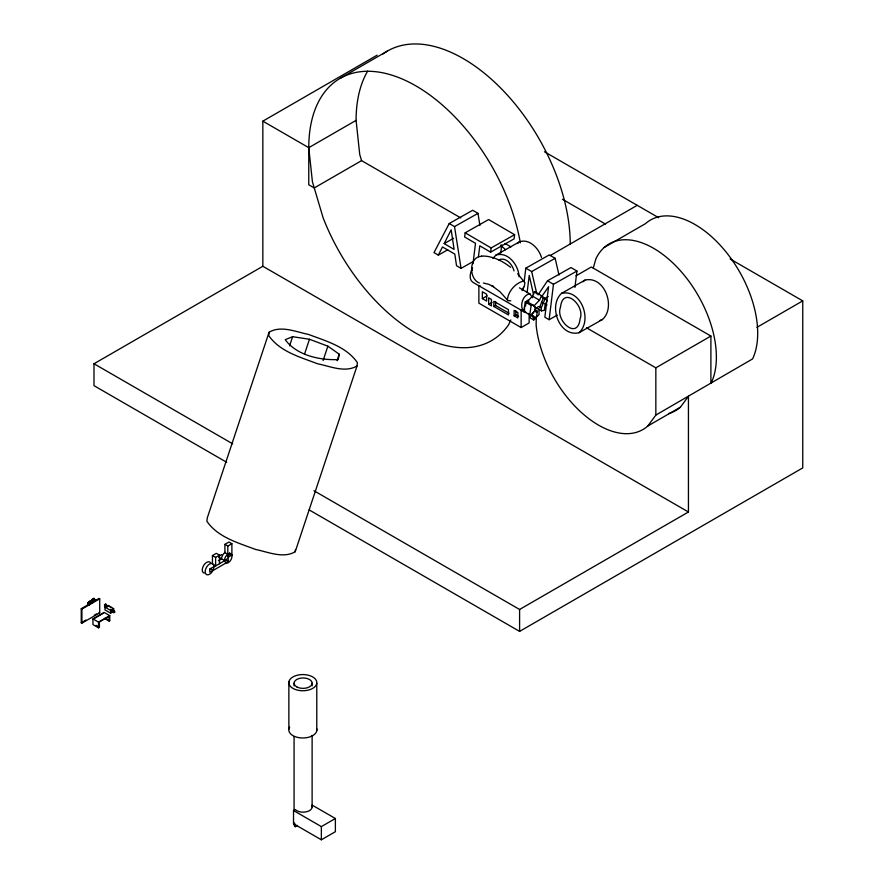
<?xml version="1.0" encoding="UTF-8"?>
<svg xmlns="http://www.w3.org/2000/svg" width="884" height="884" viewBox="0 0 884 884"><rect width="100%" height="100%" fill="white"/><g stroke="black" fill="none" stroke-linecap="round" stroke-linejoin="round"><path stroke-width="1.33" d="M536.245 316.66L536.146 325.113A88.82 51.283 60 0 0 581.462 412.552A88.82 51.283 60 0 0 647.839 425.989L680.437 407.159L688.437 396.253L688.437 511.991L519.593 609.474L313.964 490.753M531.151 305.444L529.781 314.848L531.682 314.505L535.152 310.439L535.582 307.986L533.052 305.113L531.151 305.444L525.24 302.03L523.869 311.433L536.091 318.616L537.45 311.29L534.488 309.577L536.212 307.842L541.428 310.859L544.312 310.35L545.096 304.991L547.152 300.449L541.549 295.665L534.566 291.632L532.511 296.173L527.14 301.698L525.24 302.03M106.025 605.418L106.014 605.153M105.726 605.12L105.859 605.628M269.079 332.229L268.736 335.566C279.664 351.567 300.284 357.191 317.566 363.755C330.041 366.263 345.114 373.07 357.037 365.965L357.379 362.639C346.451 346.627 325.831 341.003 308.549 334.45C296.074 331.942 281.002 325.124 269.079 332.229L207.254 517.98L206.911 521.317C217.84 537.328 238.459 542.953 255.741 549.505C268.217 552.014 283.289 558.832 295.212 551.726L357.037 365.965M295.212 551.726L295.444 549.505M105.704 605.496L105.693 604.092L104.533 604.766L105.295 605.142M478.454 256.68L479.78 245.818L490.631 252.139L514.101 238.879L514.61 234.691L488.642 219.552L465.161 232.812L464.652 237L475.493 243.31L472.995 263.686M472.155 270.471L472.498 267.753M490.631 252.139L491.139 247.951L514.61 234.691M500.764 252.935L501.758 244.78M523.14 289.952L523.472 287.223M524.135 281.775L525.814 268.161L549.284 254.901L555.141 258.316L558.997 275.023M527.107 292.648L529.218 275.399L533.571 294.615M541.538 296.88L548.577 286.681L544.842 317.201L549.13 319.699L553.472 284.283L576.943 271.034L570.987 267.554L547.516 280.803L538.036 294.902M574.943 287.377L576.943 271.034M538.897 308.682L539.118 314.428L533.737 319.953L530.378 318.008L529.781 314.969L528.168 313.422M541.428 310.859L541.251 307.952L539.328 306.66L537.936 306.781L536.654 308.604L535.582 307.986M339.235 354.197L338.218 359.567C319.798 360.407 296.505 355.28 285.223 339.677L292.626 336.705L309.477 339.268L327.876 346.174L339.235 354.197L337.058 360.716M593.241 268.117L595.871 258.868A88.82 51.283 60 0 1 678.382 268.515A88.82 51.283 60 0 1 711.277 382.772L710.902 383.28L710.902 336.053L591.308 267.001L575.937 275.874M289.587 345.832L292.626 336.705M304.693 353.622L309.477 339.268M323.102 360.528L327.876 346.174M539.671 307.046L543.561 297.599M541.251 307.952L545.141 298.516M471.802 269.344C470.211 273.267 468.686 279.587 472.929 282.339L524.51 312.118L525.825 312.218M106.4 605.739L105.837 605.142L104.577 606.192L106.4 605.739L105.881 605.242L104.577 605.982L105.108 606.291M510.786 319.953L508.565 324.848A151.418 87.428 60 0 1 323.113 217.784L312.417 181.784L308.77 147.683L262.835 121.163L262.835 266.272L688.437 511.991M527.14 301.698L534.124 305.731L539.505 300.206L541.549 295.665M89.107 604.324L89.671 603.606L89.107 604.446M479.89 225.475L477.99 213.353L472.697 210.27L449.227 223.519L434 252.592L438.331 255.122L442.475 246.934L454.818 254.128L456.531 265.719L461.061 268.36L472.796 261.741M444.166 243.608L451.171 229.807L454.111 249.41L444.166 243.608L453.547 238.304M210.193 568.467L213.364 570.302L213.939 565.605A6.265 3.613 -60 0 0 207.983 565.307A6.265 3.613 -60 0 0 205.817 573.981A6.265 3.613 -60 0 0 212.536 571.263L213.11 570.158L209.718 572.125L209.718 569.064L214.005 566.589M522.057 290.538L524.3 286.383L524.897 282.626L517.615 273.742M492.885 258.415L495.935 255.1L519.405 241.851C529.405 238.194 538.931 248.636 541.516 257.531M111.881 611.883L113.041 610.225L114.566 611.109L114.71 612.546L111.881 611.883L112.942 611.827L110.622 613.164L104.964 609.894L104.964 607.142L108.014 605.374L113.671 608.645L113.671 611.408M113.384 612.756L114.555 611.098M87.847 603.286L88.046 602.656M89.604 603.882L89.881 603.363L88.875 604.026L88.897 605.186C91.262 604.402 88.676 601.164 87.615 602.866L88.897 605.186M647.839 425.989L655.84 415.071L752.593 358.915A88.82 51.283 60 0 0 727.013 253.189A88.82 51.283 60 0 0 645.574 223.586L604.258 247.443M90.643 601.529L91.074 601.087L92.345 602.236L91.571 602.976L93.538 600.965L92.455 601.827L91.085 600.457L90.157 601.695M92.334 602.247C90.466 603.794 93.792 600.302 91.085 600.457M93.229 598.932L93.748 598.49L93.803 599.142M88.488 603.297L88.433 602.733M531.682 314.505L535.152 310.439M91.87 600.689L92.135 599.672L91.516 600.943M91.748 600.667L92.024 599.904L91.494 600.777M517.427 243.553L519.405 241.851M561.561 293.355C547.837 305.742 559.406 337.412 579.009 332.738L602.479 319.478C616.203 307.113 604.612 275.488 585.031 280.095L561.561 293.355C581.142 288.737 592.733 320.362 579.009 332.738M583.053 281.808L585.031 280.095M90.732 602.844L90.201 603.264C86.566 599.639 93.207 604.987 89.339 601.794M89.704 602.391L89.682 601.264L91.339 603.109L90.798 603.584L90.941 602.435M92.489 599.153L93.98 599.971L93.781 601.319L92.489 598.998L93.748 600.313M91.328 602.501L89.472 601.429M92.71 599.12C93.428 602.435 95.14 598.965 94.29 600.91M93.019 598.877L93.936 598.258L95.262 600.148L93.019 598.877L93.03 599.75L93.229 598.711L95.262 600.148M88.035 603.573L87.836 602.822L89.096 603.982M92.522 600.159L92.721 598.811M93.98 599.971L93.781 601.319M106.5 606.888L107.428 606.899M225.343 552.29L224.359 553.008A5.348 3.094 -60 0 0 221.553 558.854L218.414 560.666M262.835 121.163L377.148 55.162M340.13 78.367L387.446 51.04M460.763 217.906L361.567 160.634L314.251 187.949L308.77 184.789L308.77 147.683L356.086 120.368A151.418 87.428 60 0 1 367.633 71.173M226.691 462.288L93.991 385.667L93.991 363.755L262.835 266.272M550.124 255.609L637.22 205.32M482.344 298.615L486.631 301.09L486.631 294.228L482.344 291.753L482.344 298.615L487.117 295.853M488.664 304.306L491.438 305.908L491.438 299.422L488.664 297.82L488.664 304.306L491.979 302.383M493.858 306.494L508.455 314.925L508.455 309.687L493.858 301.267L493.858 306.494L495.592 305.488L509.062 313.267M514.112 315.776L517.858 317.942L517.858 312.538L514.112 310.372L514.112 315.776L515.792 314.814L518.599 316.439M537.45 311.29L536.047 312.096L535.549 310.671M480.189 285.875L478.874 285.764L478.874 303.146L521.14 327.555L529.151 322.925L529.151 313.599M90.743 603.219L99.052 598.424L99.715 598.799L99.715 612.866L81.914 623.143L81.251 622.756L81.251 608.7L88.367 604.59M81.251 608.7L81.914 609.087L99.715 598.799M104.533 604.976L106.246 604.59M106.4 605.54L105.693 604.092M81.251 622.756L85.991 620.015M94.301 615.22L96.676 613.85M109.064 621.043L109.064 616.336L99.406 621.905L99.406 627.297L98.511 627.817L92.953 624.601L92.953 618.922L104.19 612.435L109.749 615.64L109.749 620.645L109.064 621.043L104.61 618.48M94.919 618.082L103.505 613.12M104.964 607.142L110.622 610.413L113.671 608.645M224.901 544.378L229 542.025L231.884 543.693L231.884 555.097L227.807 557.461L227.796 546.058L224.901 544.378L224.901 552.611L227.796 554.279M112.887 610.446L111.152 611.452L111.152 610.612L112.887 609.617L112.887 610.446L110.743 609.209M227.796 546.058L231.884 543.693M219.486 555.174L215.619 557.406L215.619 565.948L212.447 564.114L212.447 555.572L216.315 553.34L219.486 555.174L219.486 563.705M92.953 618.922L98.511 622.126L109.749 615.64M218.845 556.191L221.685 554.555M227.354 556.014L230.426 554.246L231.884 555.097M214.248 566.732L224.724 560.688L225.818 563.119L213.364 570.302M225.542 562.953L228.238 561.395L228.238 558.334L224.448 560.522A5.348 3.094 -60 0 1 227.254 554.677L228.227 553.97A5.348 3.094 -60 0 1 231.73 557.992A5.348 3.094 -60 0 1 225.553 562.975L225.818 563.119M586.479 327.787L655.84 367.832L710.902 336.053M756.914 327.345L802.749 300.88L802.749 467.912L519.593 631.386L309.179 509.913M312.074 805.059L335.379 818.507L335.379 831.7L321.356 839.8L293.521 823.722L293.521 810.529L295.256 809.523A9.017 5.205 0 0 0 306.626 811.766A9.017 5.205 0 0 0 311.787 805.578M294.361 822.838A9.017 5.205 0 0 0 294.405 825.534L295.256 826.684L297.488 825.402M293.521 810.529L321.356 826.606L335.379 818.507M449.227 223.519L454.52 226.602L477.99 213.353M438.331 255.122L447.724 249.818M525.814 268.161L531.66 271.565L555.141 258.316M544.666 298.56L548.179 296.582M549.13 319.699L557.351 315.058M498.808 259.907C505.747 256.592 512.621 264.636 514.002 270.924M495.935 255.1C508.134 251.211 518.82 265.52 519.03 276.736M600.081 320.384L602.479 319.478M91.074 600.634L90.389 601.551M510.775 300.792L507.991 300.626L499.957 291.709L491.935 285.72L493.615 286.615L488.443 284.217L483.393 283.024M481.471 256.051C492.266 255.719 502.333 260.813 510.62 267.322M481.703 256.349C468.763 256.294 468.608 278.968 479.404 283.013M532.522 297.731L529.969 293.93C522.532 294.317 518.775 307.555 524.51 312.118L524.51 306.847M522.466 310.273L521.14 310.173L521.14 327.555M524.3 281.554L523.151 281.134C515.228 283.311 508.311 291.4 507.394 299.554L507.991 300.626M544.433 151.739L658.657 217.696M730.107 258.946L802.749 300.88M562.423 199.243L605.452 224.083M504.985 243.443L510.963 246.89M542.864 297.974L545.008 299.212M519.427 287.841L529.969 293.93M532.511 296.173L539.505 300.206M544.621 303.621L547.008 305.002M541.505 302.14L543.085 303.057M93.991 363.755L232.669 443.812M224.956 559.506L228.238 561.395M218.812 557.274L224.724 560.688M212.447 555.572L215.619 557.406M108.489 605.949L111.097 607.452M104.533 604.766L105.108 606.49M99.052 612.479L99.715 612.866M105.306 618.082L109.749 620.645M96.069 625.375L99.406 627.297M465.161 232.812L491.139 247.951M547.516 280.803L553.472 284.283M92.732 598.965L93.969 600.28M92.732 599.993L93.991 601.153M91.096 601.242L92.356 602.402M90.411 603.098L88.93 601.971M87.615 602.866L88.875 604.026M534.566 291.632L536.975 293.952M532.08 314.737L536.091 318.616M534.124 305.731L536.654 308.604M89.726 602.203L89.682 601.264M528.908 301.256L527.914 300.14L526.024 301.51L525.582 305.974M361.567 160.634L359.733 154.468L356.086 120.368M531.66 271.565L536.721 293.422M533.129 316.903L533.737 319.953M454.52 226.602L461.061 268.36M89.162 601.628L89.174 602.811M655.84 367.832L655.84 415.071M519.593 609.474L519.593 631.386M515.792 310.759L515.792 314.814M495.592 301.566L495.592 305.488M321.356 826.606L321.356 839.8M316.781 683.42A14.011 8.089 0 0 1 294.703 689.244A14.011 8.089 0 0 1 297.002 675.299A14.011 8.089 0 0 1 316.781 683.42L316.781 730.67M312.118 683.122L312.118 685.874M312.118 735.389L312.118 806.926M295.256 824.043L295.256 826.684M294.074 683.21L294.074 685.951M294.074 736.593L294.074 810.495M288.869 681.884L288.869 729.134M110.622 610.413L110.622 613.164M106.168 605.883L106.168 604.424L105.052 605.286M105.295 604.921L105.295 606.38M104.666 604.899L104.577 606.192M98.511 622.126L98.511 627.817M81.914 609.087L81.914 623.143M316.649 728.56A14.011 8.089 0 0 1 301.499 737.952A14.011 8.089 0 0 1 289.687 727.079M308.77 147.683A151.418 87.428 60 0 1 404.076 79.814A151.418 87.428 60 0 1 520.322 242.824M382.949 53.968A151.418 87.428 60 0 1 501.084 88.455A151.418 87.428 60 0 1 570.224 243.995M204.226 573.119A6.265 3.613 -60 0 1 203.74 565.307A6.265 3.613 -60 0 1 210.646 562.876M229.442 552.854A5.348 3.094 -60 0 1 230.426 554.246M505.681 249.73A151.418 87.428 60 0 1 500.532 245.211M680.437 407.159A88.82 51.283 60 0 1 668.691 413.59M560.478 307.345C555.152 320.362 577.683 341.102 580.092 318.781C585.462 305.731 562.843 284.924 560.478 307.345M113.97 612.258L114.434 611.927L113.97 612.258M92.676 601.595L93.317 601.098L92.71 601.518M90.422 602.789L90.223 604.137L90.422 602.789M296.781 686.879A9.017 5.205 0 0 0 311.831 684.47A9.017 5.205 0 0 0 300.682 678.15A9.017 5.205 0 0 0 296.781 686.879"/></g></svg>
